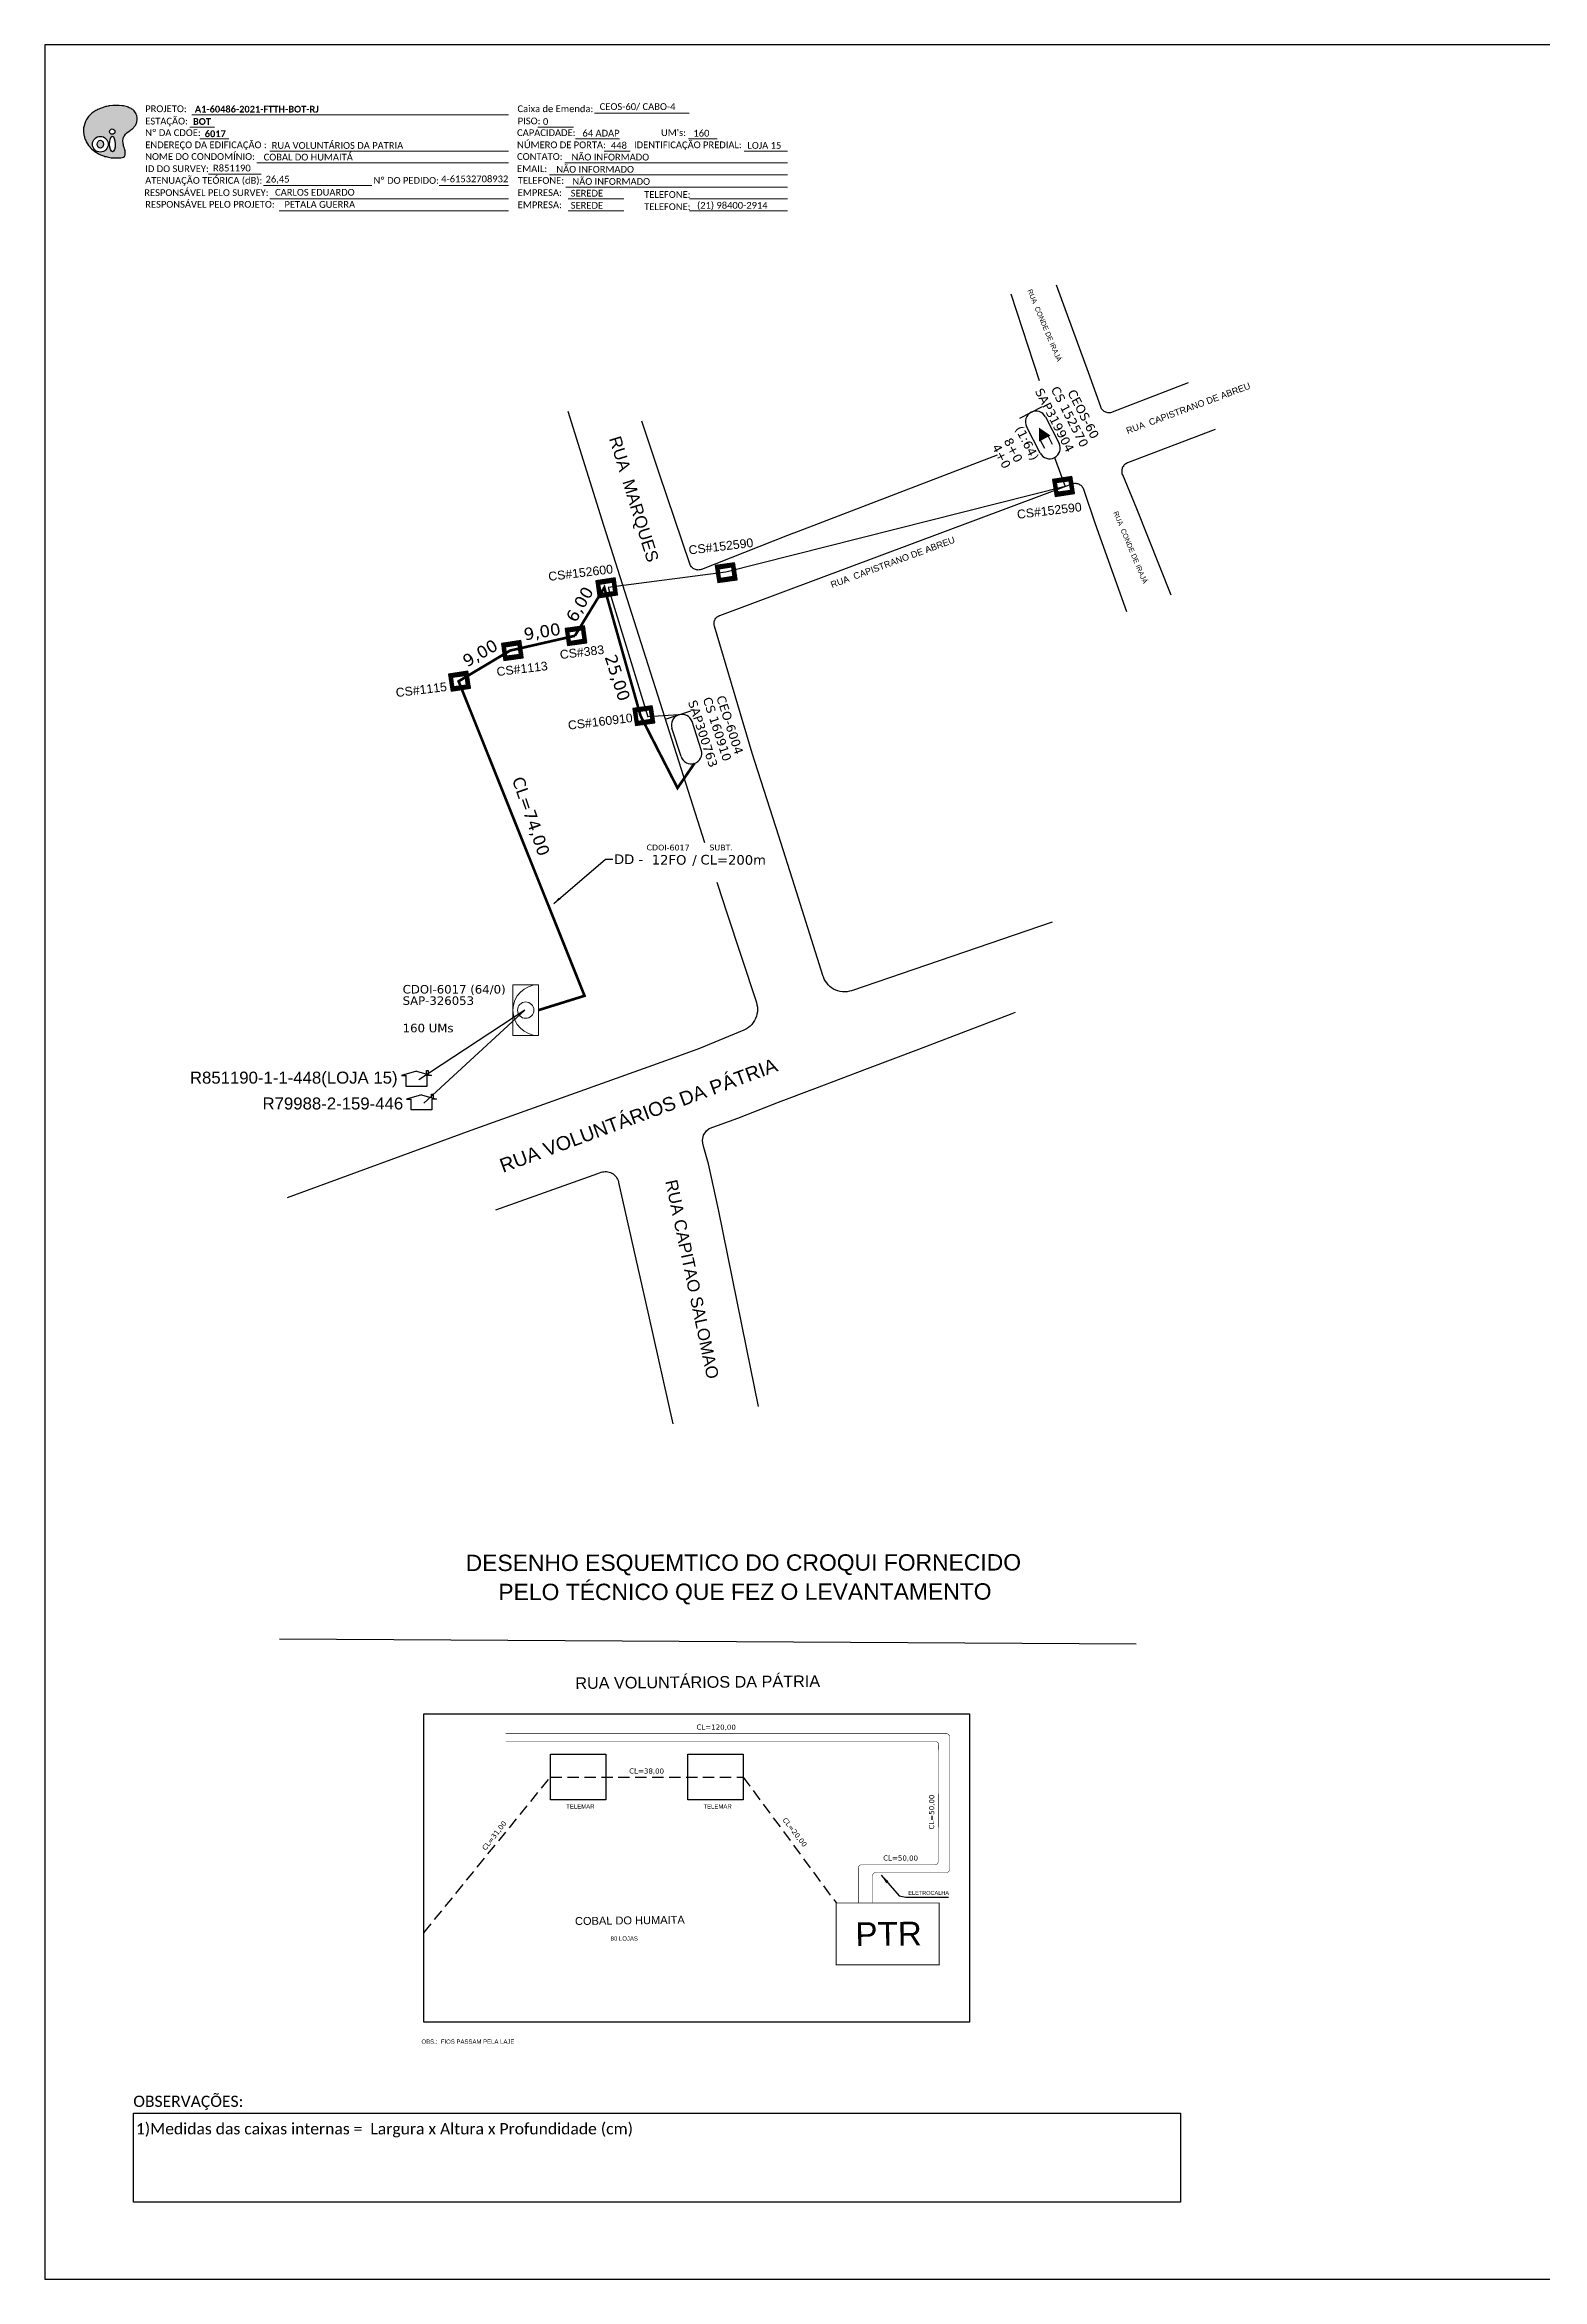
# Model space of a CAD drawing. Extents: x -4 to 837, y 1 to 595.
# Drawn here: x -4 to 394, y 1 to 595 of the extents above; entities that cross this region are included whole.
import ezdxf
from ezdxf.enums import TextEntityAlignment as Align

# ---------------------------------------------------------------- set-up
doc = ezdxf.new("R2010")
doc.units = 0
doc.linetypes.add('DASHED', pattern=[0.75, 0.5, -0.25])
doc.linetypes.add('PHANTOM2', pattern=[1.25, 0.625, -0.125, 0.125, -0.125, 0.125, -0.125])
for name, color, linetype in [('10.1-Caixas Subterrâneas', 5, 'Continuous'), ('CAP a instalar', 1, 'Continuous'), ('CDO_INTERIOR', 1, 'Continuous'), ('celulas gpon', 7, 'Continuous'), ('CEO', 1, 'Continuous'), ('CEOS', 1, 'Continuous'), ('label_cabos', 7, 'Continuous'), ('Legenda', 1, 'Continuous'), ('QUADRA', 7, 'Continuous'), ('surveys', 7, 'Continuous'), ('surveys legendas', 7, 'Continuous')]:
    doc.layers.add(name, color=color, linetype=linetype)
doc.layers.add('20.1-CDO_INTERIOR', color=1, linetype='Continuous', lineweight=0)
doc.layers.add('Segmento Logradouro Texto', color=238, linetype='Continuous', lineweight=0)
doc.layers.add('DROP DE CLIENTE', color=140, linetype='Continuous', plot=False)
doc.layers.add('EXTRA', color=50, linetype='Continuous', plot=False)
doc.styles.add('ARIAL', font='arial.ttf')
doc.styles.add('DIGICADE', font='arial.ttf')
doc.styles.add('MtXpl_Calibri', font='calibri.ttf')
doc.styles.add('siredit', font='verdana.ttf')
doc.styles.add('WMF-Calibri0', font='calibri.ttf')
doc.styles.add('WMF-Calibri1', font='calibrib.ttf')
doc.linetypes.add('FENCELINE1', pattern='A,0.25,-0.1,[133,ltypeshp.shx,S=0.1,R=0,X=-0.1,Y=0],-0.1,1', length=1.45)
doc.dimstyles.new('CC', dxfattribs={"dimtxt": 1, "dimasz": 2, "dimexe": 0.18, "dimexo": 0.0625, "dimgap": 0.09, "dimtad": 0, "dimdec": 0, "dimrnd": 1, "dimzin": 0, "dimdsep": 46, "dimtxsty": 'siredit', "dimblk": 'NONE', "dimcen": 0, "dimse1": 1, "dimse2": 1, "dimsd1": 1, "dimsd2": 1, "dimclrt": 7, "dimadec": 0, "dimazin": 0, "dimtfac": 1, "dimtdec": 0, "dimtofl": 0, "dimtmove": 0, "dimatfit": 3, "dimfxl": 0, "dimtolj": 1, "dimtzin": 0, "dimarcsym": 0})
doc.dimstyles.new('ISO-25', dxfattribs={"dimtxt": 2.5, "dimasz": 2.5, "dimexe": 1.25, "dimexo": 0.625, "dimtad": 1, "dimtxsty": 'Standard', "dimcen": 2.5, "dimadec": 0, "dimazin": 0, "dimtfac": 1, "dimtmove": 0, "dimatfit": 3, "dimfxl": 0, "dimarcsym": 0})

# ---------------------------------------------------------------- blocks, each defined once
blk = doc.blocks.new('OI')
h = blk.add_hatch(color=40)
edge = h.paths.add_edge_path()
edge.add_spline(control_points=[(4.35, -0.67), (3.92, -0.99), (3.26, -1.5), (2.81, -2.59), (2.9, -3.5), (3.06, -4.27), (3.31, -4.85), (3.37, -5.39), (3.4, -5.88), (3.2, -6.4), (2.54, -6.61), (1.65, -6.63), (0.55, -6.67), (-0.56, -6.42), (-1.61, -6.14), (-2.77, -5.61), (-3.92, -4.77), (-4.89, -3.7), (-5.34, -2.65), (-5.6, -1.94), (-5.85, -0.96), (-5.71, 0.47), (-5.1, 2.02), (-4.14, 3.02), (-3.3, 3.61), (-2.37, 4.16), (-1.36, 4.44), (-0.56, 4.7), (0.79, 4.85), (2.24, 4.97), (3.79, 4.57), (4.67, 4.21), (5.44, 3.65), (5.76, 2.99), (6.03, 2.21), (6.01, 1.46), (5.72, 0.64), (5.31, 0.08), (4.88, -0.38), (4.51, -0.55), (4.35, -0.67)], knot_values=[0, 0, 0, 0, 1.60434, 2.417191, 3.427595, 4.282808, 4.776746, 5.304182, 5.888771, 6.258406, 6.858137, 7.79129, 8.986195, 10.124242, 11.187857, 12.242908, 13.953784, 15.414161, 16.515391, 17.349188, 17.675853, 19.552021, 21.515531, 22.568638, 23.63245, 24.621084, 25.782718, 26.745347, 27.142653, 29.870543, 31.004649, 31.921532, 32.709589, 33.801391, 34.042471, 35.192333, 35.971461, 36.628871, 37.254359, 37.836911, 37.836911, 37.836911, 37.836911], degree=3, periodic=0)
h.paths.add_polyline_path([(1.13, -0.87, -1), (-0.04, -0.87, -1)], flags=16)
edge = h.paths.add_edge_path(flags=16)
edge.add_ellipse((0.56, -3.59), major_axis=(-0.02, 1.71), ratio=0.361305, start_angle=0, end_angle=360)
h.paths.add_polyline_path([(-0.36, -3.62, -1), (-3.8, -3.62, -1)], flags=16)
edge = h.paths.add_edge_path(flags=0)
edge.add_ellipse((-2.08, -3.62), major_axis=(0, 0.885), ratio=0.758294, start_angle=0, end_angle=360)
at = {"color": 40}
for centre, radius in [((-2.08, -3.62), 1.72), ((0.54, -0.87), 0.587)]:
    blk.add_circle(centre, radius, dxfattribs=at)
blk.add_ellipse((-2.08, -3.62), major_axis=(0, 0.885), ratio=0.758294, start_param=-3.141592653589792, end_param=3.141592653589792, dxfattribs=at)
blk.add_ellipse((0.56, -3.59), major_axis=(-0.02, 1.71), ratio=0.361305, dxfattribs=at)
at = {"color": 40, "start_tangent": (-0.800898, -0.598801), "end_tangent": (-0.800898, -0.598801)}
blk.add_spline([(4.35, -0.67), (3.2, -1.78), (2.9, -2.54), (2.92, -3.55), (3.12, -4.38), (3.28, -4.85), (3.37, -5.37), (3.35, -5.95), (3.2, -6.29), (2.66, -6.55), (1.73, -6.63), (0.54, -6.62), (-0.58, -6.41), (-1.6, -6.11), (-2.56, -5.67), (-3.95, -4.67), (-4.89, -3.56), (-5.37, -2.56), (-5.64, -1.78), (-5.72, -1.46), (-5.63, 0.42), (-4.84, 2.22), (-4.13, 2.99), (-3.27, 3.62), (-2.4, 4.09), (-1.3, 4.47), (-0.37, 4.72), (0.02, 4.77), (2.75, 4.8), (3.85, 4.53), (4.69, 4.16), (5.31, 3.68), (5.85, 2.73), (5.93, 2.5), (5.94, 1.35), (5.67, 0.62), (5.29, 0.08), (4.84, -0.36), (4.35, -0.67)], degree=3, dxfattribs=at)
blk = doc.blocks.new('SURVEY_SURVEY')
for p, q in [((0, 0.0000127), (-0.0000126, 0.000009)), ((-0.0000126, 0.000009), (-0.0000086, 0.000009)), ((-0.0000086, 0), (-0.0000086, 0.000009)), ((0.0000086, 0), (-0.0000086, 0)), ((0, 0.0000127), (0.0000126, 0.000009)), ((0.0000084, 0.0000132), (0.0000098, 0.0000132)), ((0.0000084, 0.0000103), (0.0000084, 0.0000132)), ((0.0000126, 0.000009), (0.0000086, 0.000009)), ((0.0000086, 0.000009), (0.0000086, 0)), ((0.0000098, 0.0000132), (0.0000098, 0.0000099))]:
    blk.add_line(p, q)
blk = doc.blocks.new('_None')
blk = doc.blocks.new('LEGENDA DOS CABOS')
at = {"layer": 'label_cabos', "color": 0, "style": 'siredit'}
for tag, p in [('ID', (4.24, 1.63)), ('XX', (14.31, 1.67)), ('TIPO_CABO', (2.74, 0.52)), ('CABO', (6.16, 0.47)), ('/', (9.19, 0.47)), ('METROS', (14.36, 0.47))]:
    blk.add_attdef(tag, text='', height=1, rotation=359.69, dxfattribs=at).set_placement(p, align=Align.MIDDLE_CENTER)
blk = doc.blocks.new('*X8')
at = {"color": 0, "linetype": 'Continuous'}
for p, q in [((-1.25, 0.34099), (-0.49099, 1.1)), ((-1.25, 0.517767), (-0.667767, 1.1)), ((-1.25, 0.694544), (-0.844544, 1.1)), ((-1.25, 0.87132), (-1.02132, 1.1)), ((-1.25, 1.048097), (-1.198097, 1.1)), ((-1.25, 0.164214), (-0.8035, 0.610714)), ((-1.25, -0.012563), (-0.8035, 0.433937)), ((-1.25, -0.18934), (-0.8035, 0.25716)), ((-1.25, -0.366117), (-0.8035, 0.080383)), ((-0.789214, 0.625), (-0.314214, 1.1)), ((-0.612437, 0.625), (-0.137437, 1.1)), ((-0.43566, 0.625), (0.03934, 1.1)), ((-0.258883, 0.625), (0.216117, 1.1)), ((-0.082107, 0.625), (0.392893, 1.1)), ((0.09467, 0.625), (0.56967, 1.1)), ((0.271447, 0.625), (0.746447, 1.1)), ((0.448223, 0.625), (0.923223, 1.1)), ((0.625, 0.625), (1.1, 1.1)), ((0.801777, 0.625), (1.25, 1.073223)), ((0.8035, 0.449947), (1.25, 0.896447)), ((0.8035, 0.27317), (1.25, 0.71967)), ((0.8035, 0.096393), (1.25, 0.542893)), ((0.8035, -0.080383), (1.25, 0.366117)), ((0.8035, -0.25716), (1.25, 0.18934)), ((0.8035, -0.433937), (1.25, 0.012563)), ((-1.25, -0.542893), (-0.8035, -0.096393)), ((-1.25, -0.71967), (-0.8035, -0.27317)), ((-1.25, -0.896447), (-0.8035, -0.449947)), ((-1.25, -1.073223), (-0.801777, -0.625)), ((-1.1, -1.1), (-0.625, -0.625)), ((-0.923223, -1.1), (-0.448223, -0.625)), ((-0.746447, -1.1), (-0.271447, -0.625)), ((-0.56967, -1.1), (-0.09467, -0.625)), ((-0.392893, -1.1), (0.082107, -0.625)), ((-0.216117, -1.1), (0.258883, -0.625)), ((-0.03934, -1.1), (0.43566, -0.625)), ((0.137437, -1.1), (0.612437, -0.625)), ((0.314214, -1.1), (0.789214, -0.625)), ((0.49099, -1.1), (1.25, -0.34099)), ((0.667767, -1.1), (1.25, -0.517767)), ((0.8035, -0.610714), (1.25, -0.164214)), ((0.844544, -1.1), (1.25, -0.694544)), ((1.02132, -1.1), (1.25, -0.87132)), ((1.198097, -1.1), (1.25, -1.048097))]:
    blk.add_line(p, q, dxfattribs=at)
blk = doc.blocks.new('MANHOLE_MQ')
at = {"color": 0, "linetype": 'Continuous'}
for p, q in [((0.0000062, 0.0000057), (-0.0000063, 0.0000057)), ((-0.0000063, 0.0000057), (-0.0000063, -0.0000053)), ((-0.000004, 0.0000033), (0.000004, 0.0000033)), ((-0.000004, -0.0000029), (-0.000004, 0.0000033)), ((0.000004, 0.0000033), (0.000004, -0.0000029)), ((0.0000062, -0.0000053), (0.0000062, 0.0000057)), ((-0.0000063, -0.0000053), (0.0000062, -0.0000053)), ((0.000004, -0.0000029), (-0.000004, -0.0000029)), ((0.000004, -0.0000029), (0.000004, -0.0000029))]:
    blk.add_line(p, q, dxfattribs=at)
at = {"color": 0, "linetype": 'Continuous', "xscale": 5e-06, "yscale": 5e-06, "zscale": 1e-05}
blk.add_blockref('*X8', (0, 0.0000002), dxfattribs=at)

msp = doc.modelspace()

# ---------------------------------------------------------------- linework, layer by layer
for p, q in [((837.17, 595.26), (-3.83, 595.26)), ((-3.83, 595.26), (-3.83, 1.26)), ((-3.83, 1.26), (837.17, 1.26))]:
    msp.add_line(p, q)
at = {"color": 7, "lineweight": 0}
for points in [[(35.28, 576.58), (119.43, 576.58)], [(142.27, 577.07), (167.4, 577.07)], [(34.76, 573.3), (41.31, 573.3)], [(127.22, 573.34), (136.71, 573.34)], [(37.42, 570.23), (45.13, 570.23)], [(55.99, 566.99), (119.43, 566.99)], [(137.27, 570.23), (148.89, 570.23)], [(144.86, 566.99), (151.8, 566.99)], [(167.22, 570.23), (174.88, 570.23)], [(182.03, 566.99), (193.54, 566.99)], [(39.74, 560.82), (53.69, 560.82)], [(52.58, 563.88), (119.43, 563.88)], [(130.35, 560.64), (193.56, 560.64)], [(134.39, 563.88), (193.56, 563.88)], [(54.28, 557.85), (83.14, 557.85)], [(55.99, 554.29), (119.43, 554.29)], [(101.02, 557.85), (119.45, 557.85)], [(134.64, 557.41), (193.56, 557.41)], [(135.24, 554.29), (150.04, 554.29)], [(167.49, 554.29), (193.56, 554.29)], [(58.48, 551.06), (119.43, 551.06)], [(135.24, 551.06), (150.04, 551.06)], [(167.52, 551.06), (193.56, 551.06)]]:
    msp.add_lwpolyline(points, dxfattribs=at)
at = {"color": 1, "linetype": 'DASHED', "ltscale": 6, "const_width": 0.127}
for points in [[(236.64, 136.16), (236.64, 145.45, 0.414214), (235.8, 146.3), (118.66, 146.3)], [(233.6, 113), (233.73, 143.39, 0.414214), (232.89, 144.23), (118.66, 144.23)], [(212.41, 101.31), (212.41, 110.6, -0.414214), (213.25, 111.44), (232.76, 111.44, 0.414214), (233.6, 112.28), (233.6, 113.72)]]:
    msp.add_lwpolyline(points, format="xyb", dxfattribs=at)
at = {"color": 3, "linetype": 'DASHED', "ltscale": 6}
msp.add_lwpolyline([(96.94, 93.38), (130.61, 134.78), (181.78, 134.78), (206.5, 101.31)], dxfattribs=at)
at = {"color": 1, "linetype": 'DASHED', "ltscale": 6}
msp.add_lwpolyline([(216.17, 101.31, 0.127, 0.127, 0), (216.17, 108.53, 0.127, 0.127, -0.414214), (217.02, 109.38, 0.127, 0.127, 0), (235.8, 109.38, 0.127, 0.127, 0.414214), (236.64, 110.22, 0.127, 0.127, 0), (236.64, 136.16, 0, 0, 0)], format="xyseb", dxfattribs=at)
at = {"color": 7, "linetype": 'PHANTOM2', "ltscale": 8, "const_width": 0.211}
msp.add_lwpolyline([(206.5, 101.31), (233.88, 101.31), (233.88, 84.84), (206.5, 84.84)], close=True, dxfattribs=at)
at = {"color": 0}
msp.add_lwpolyline([(19.73, 45.46), (297.98, 45.46), (297.98, 21.75), (19.73, 21.75)], close=True, dxfattribs=at)
at = {"layer": '20.1-CDO_INTERIOR', "color": 1, "lineweight": 18}
msp.add_lwpolyline([(120.61, 345.39), (120.6, 331.85), (127.37, 331.85), (127.38, 345.39)], close=True, dxfattribs=at)
msp.add_circle((123.99, 338.62), 2.17, dxfattribs=at)
msp.add_arc((127.38, 338.62), 6.77, 89.97241, 269.97241, dxfattribs=at)
at = {"layer": 'CAP a instalar', "color": 7, "linetype": 'Continuous', "ltscale": 5}
for p, q in [((264.53, 485.49), (267.38, 477.86)), ((267.38, 477.86), (177.15, 455.05)), ((177.15, 455.05), (145.92, 450.98)), ((145.92, 450.98), (156.44, 416.63)), ((164.61, 417.12), (156.44, 416.63)), ((156.44, 416.63), (156.44, 416.63))]:
    msp.add_line(p, q, dxfattribs=at)
at = {"layer": 'CAP a instalar', "linetype": 'FENCELINE1', "ltscale": 7, "const_width": 0.702}
for points in [[(154.54, 416.8), (144.89, 450.96), (137.07, 438.13)], [(137.07, 438.13), (119.84, 434.2), (106.17, 426.04), (139.64, 342.44), (127.38, 338.62)], [(168.85, 404.23), (164.34, 397.68), (154.54, 416.8), (154.54, 416.8)]]:
    msp.add_lwpolyline(points, dxfattribs=at)
at = {"layer": 'CEO', "color": 5}
for p, q in [((165.29, 406.04), (162.83, 413.57)), ((170.66, 407.79), (168.2, 415.32))]:
    msp.add_line(p, q, dxfattribs=at)
msp.add_lwpolyline([(161.4, 416.07), (167.88, 418.19)], dxfattribs=at)
for centre, start, end in [((165.52, 414.44), 18.07852, 198.07852), ((167.97, 406.91), 198.07852, 18.07852)]:
    msp.add_arc(centre, 2.82, start, end, dxfattribs=at)
at = {"layer": 'CEOS', "color": 7}
for p, q in [((260.73, 486.71), (257.1, 493.75)), ((262.13, 496.34), (265.75, 489.29))]:
    msp.add_line(p, q, dxfattribs=at)
for points in [[(255.3, 496), (261.35, 499.11)], [(260.76, 490.13), (261.86, 487.99)], [(262.85, 491.2), (263.95, 489.06)]]:
    msp.add_lwpolyline(points, dxfattribs=at)
msp.add_lwpolyline([(260.43, 493.47, 0, 3.49, 0), (261.92, 490.56, 3.49, 3.49, 0)], format="xyseb", dxfattribs=at)
for centre, start, end in [((259.62, 495.04), 27.23183, 207.23183), ((263.24, 488), 207.23183, 27.23183)]:
    msp.add_arc(centre, 2.82, start, end, dxfattribs=at)
at = {"layer": 'DROP DE CLIENTE'}
for points in [[(123.74, 338.66), (95.57, 320.11)], [(123.74, 338.66), (96.89, 313.86)]]:
    msp.add_lwpolyline(points, dxfattribs=at)
at = {"layer": 'DROP DE CLIENTE', "color": 7}
msp.add_lwpolyline([(58.56, 171.53), (286.24, 170.22)], dxfattribs=at)
msp.add_lwpolyline([(241.95, 69.65), (96.94, 69.65), (96.94, 151.54), (241.95, 151.54)], close=True, dxfattribs=at)
at = {"layer": 'DROP DE CLIENTE', "color": 5}
for points in [[(130.61, 140.87), (145.32, 140.87), (145.32, 128.7), (130.61, 128.7)], [(167.08, 140.87), (181.78, 140.87), (181.78, 128.7), (167.08, 128.7)]]:
    msp.add_lwpolyline(points, close=True, dxfattribs=at)
at = {"layer": 'QUADRA', "color": 4}
for p, q in [((252.93, 529.07), (260.49, 506.03)), ((159.58, 481.14), (154.89, 495.22)), ((167.61, 457.23), (159.58, 481.14)), ((249.26, 486.18), (195.21, 465.45)), ((193.6, 464.82), (170.71, 455.78)), ((195.19, 465.45), (193.6, 464.82)), ((195.21, 465.45), (195.19, 465.45)), ((167.7, 457), (167.61, 457.23)), ((167.81, 456.78), (167.7, 457)), ((167.95, 456.57), (167.81, 456.78)), ((168.1, 456.38), (167.95, 456.57)), ((168.28, 456.21), (168.1, 456.38)), ((168.48, 456.05), (168.28, 456.21)), ((168.68, 455.92), (168.48, 456.05)), ((168.91, 455.82), (168.68, 455.92)), ((169.14, 455.73), (168.91, 455.82)), ((169.38, 455.66), (169.14, 455.73)), ((169.63, 455.63), (169.38, 455.66)), ((169.86, 455.62), (169.63, 455.63)), ((170.11, 455.64), (169.86, 455.62)), ((170.36, 455.68), (170.11, 455.64)), ((170.59, 455.75), (170.36, 455.68)), ((170.71, 455.78), (170.59, 455.75))]:
    msp.add_line(p, q, dxfattribs=at)
for points in [[(300.01, 505.35), (279.87, 497.56), (279.64, 497.49), (279.4, 497.44), (279.15, 497.41), (278.91, 497.41), (278.66, 497.43), (278.42, 497.49), (278.19, 497.55), (277.96, 497.66), (277.75, 497.79), (277.54, 497.93), (277.37, 498.09), (277.2, 498.28), (277.05, 498.47), (276.92, 498.69), (276.82, 498.92), (276.8, 498.98), (273.58, 508.13), (265.02, 531.33)], [(135.17, 497.88), (144.68, 467.5), (171.49, 383.17)], [(307.24, 492.96), (283.9, 484.08), (283.67, 483.97), (283.47, 483.85), (283.26, 483.71), (283.08, 483.54), (282.91, 483.36), (282.77, 483.16), (282.64, 482.95), (282.54, 482.73), (282.47, 482.49), (282.41, 482.25), (282.39, 482.01), (282.39, 481.76), (282.41, 481.51), (282.46, 481.27), (282.54, 481.03), (282.56, 480.97), (286.29, 472.01), (295.44, 449.04)], [(191.25, 384.86), (184.2, 406.95), (174.15, 440.68), (174.09, 440.91), (174.06, 441.16), (174.05, 441.41), (174.08, 441.66), (174.11, 441.89), (174.18, 442.13), (174.28, 442.36), (174.39, 442.58), (174.54, 442.79), (174.7, 442.97), (174.88, 443.14), (175.07, 443.3), (175.28, 443.43), (175.5, 443.53), (175.59, 443.56), (269.2, 478.53), (269.43, 478.6), (269.67, 478.65), (269.92, 478.67), (270.17, 478.67), (270.41, 478.65), (270.65, 478.59), (270.89, 478.52), (271.11, 478.41), (271.32, 478.28), (271.52, 478.14), (271.7, 477.98), (271.86, 477.79), (272.01, 477.59), (272.14, 477.38), (272.23, 477.14), (272.25, 477.08), (275.37, 467.89), (283.66, 444.59)], [(195.43, 371.72), (191.25, 384.86)], [(174.83, 372.65), (176.38, 367.79), (177.28, 365.03), (185.3, 340.62), (185.45, 340.02), (185.56, 339.41), (185.59, 338.79), (185.56, 338.18), (185.46, 337.57), (185.31, 336.98), (185.08, 336.4), (184.8, 335.84), (184.47, 335.32), (184.08, 334.84), (183.65, 334.4), (183.17, 334.01), (182.65, 333.67), (182.1, 333.39), (181.96, 333.33), (170.2, 328.43), (163.61, 326.04)], [(263.94, 362.01), (210.61, 343.8), (210.01, 343.63), (209.41, 343.52), (208.79, 343.48), (208.17, 343.5), (207.56, 343.6), (206.96, 343.75), (206.38, 343.96), (205.83, 344.23), (205.3, 344.56), (204.82, 344.94), (204.38, 345.37), (203.98, 345.85), (203.64, 346.36), (203.35, 346.9), (203.12, 347.48), (203.08, 347.6), (195.43, 371.72)], [(185.83, 233.31), (182.68, 248.93), (175.22, 285.67), (172.57, 297.77), (171.33, 302.14), (171.1, 303.28), (171, 304.1), (171.27, 305.39), (172.06, 306.5), (172.79, 307.12), (180.33, 309.95), (191.21, 314.13), (200.86, 317.8), (214.79, 323.11), (228.5, 328.29), (239.83, 332.63), (253.3, 337.77), (254.17, 338.1)], [(163.61, 326.04), (109.42, 306.61)], [(109.42, 306.61), (60.62, 288.69)], [(116.03, 285.54), (143.18, 295.22), (144.03, 295.52), (144.39, 295.62), (144.75, 295.68), (145.12, 295.71), (145.5, 295.69), (145.86, 295.65), (146.22, 295.55), (146.57, 295.43), (146.9, 295.27), (147.22, 295.07), (147.5, 294.84), (147.77, 294.59), (148.01, 294.3), (148.22, 294), (148.4, 293.66), (148.53, 293.32), (148.64, 292.97), (148.64, 292.96), (148.68, 292.77), (156.6, 257.52), (163.09, 228.62)]]:
    msp.add_lwpolyline(points, dxfattribs=at)

# ---------------------------------------------------------------- block references
at = {"color": 7, "xscale": 1.213923925163967, "yscale": 1.213923925163967, "zscale": 1.213923925163967, "rotation": 0.1532896023949059}
msp.add_blockref('OI', (13.47, 573.2), dxfattribs=at)
at = {"layer": '10.1-Caixas Subterrâneas', "color": 30, "xscale": 415851.8675817341, "yscale": 415851.8675817341, "zscale": 415851.8675817341, "rotation": 188.4203715481282}
for p in [(266.9, 477.91), (177.24, 455), (145.49, 450.95), (137.32, 438.25), (120.42, 434.28), (106.36, 426.15), (155.36, 416.99)]:
    msp.add_blockref('MANHOLE_MQ', p, dxfattribs=at)
at = {"layer": 'label_cabos', "color": 0}
ref = msp.add_blockref('LEGENDA DOS CABOS', (147.16, 378.75), dxfattribs=dict(at, xscale=3.187282480928618, yscale=3.187282480928618, zscale=3.187282480928618))
ref.add_attrib('ID', 'CDOI-6017', dxfattribs={"layer": 'EXTRA', "height": 1.53, "rotation": 359.69001, "style": 'siredit'}).set_placement((161.83, 381.85), align=Align.MIDDLE_CENTER)
ref.add_attrib('CABO', '12FO', dxfattribs={"layer": 'Legenda', "color": 7, "height": 2.55, "rotation": 359.69001, "style": 'siredit'}).set_placement((162.1, 378.58), align=Align.MIDDLE_CENTER)
ref.add_attrib('METROS', 'CL=200m', dxfattribs={"layer": 'Legenda', "color": 7, "height": 2.55, "rotation": 359.69001, "style": 'siredit'}).set_placement((179.14, 378.58), align=Align.MIDDLE_CENTER)
ref.add_attrib('XX', 'SUBT.', dxfattribs={"layer": 'EXTRA', "height": 1.53, "rotation": 359.69001, "style": 'siredit'}).set_placement((175.94, 381.85), align=Align.MIDDLE_CENTER)
ref.add_attrib('/', '/', dxfattribs={"layer": 'Legenda', "color": 7, "height": 2.55, "rotation": 359.69001, "style": 'siredit'}).set_placement((168.86, 378.58), align=Align.MIDDLE_CENTER)
ref.add_attrib('TIPO_CABO', 'DD -', dxfattribs={"layer": 'Legenda', "color": 7, "height": 2.55, "rotation": 359.69001, "style": 'siredit'}).set_placement((151.35, 378.73), align=Align.MIDDLE_CENTER)
at = {"layer": 'surveys', "color": 255, "xscale": 318728.2480928619, "yscale": 318728.2480928619, "zscale": 318728.2480928619}
for p in [(94.98, 318.34), (96.3, 312.09)]:
    msp.add_blockref('SURVEY_SURVEY', p, dxfattribs=at)

# ---------------------------------------------------------------- texts
at = {"color": 7, "lineweight": 0, "style": 'WMF-Calibri0'}
for s, height, p in [('PROJETO:', 1.793, (22.88, 577.33)), ('ESTAÇÃO:', 1.793, (22.88, 574.05)), ('Caixa de Emenda:', 1.7927, (121.81, 577.33)), ('Nº DA CDOE:', 1.7927, (22.88, 570.98)), ('CAPACIDADE:', 1.7927, (121.7, 570.98)), ('PISO:', 1.793, (121.88, 574.09)), ("UM's:", 1.793, (159.95, 570.98)), ('ENDEREÇO DA EDIFICAÇÃO :', 1.7927, (22.88, 567.74)), ('NOME DO CONDOMÍNIO:', 1.7927, (22.88, 564.63)), ('CONTATO:', 1.793, (121.7, 564.63)), ('NÚMERO DE PORTA:', 1.7927, (121.7, 567.74)), ('IDENTIFICAÇÃO PREDIAL:', 1.7927, (152.78, 567.74)), ('ATENUAÇÃO TEÓRICA (dB):', 1.7927, (22.88, 558.28)), ('ID DO SURVEY:', 1.7927, (22.88, 561.39)), ('Nº DO PEDIDO:', 1.7927, (83.56, 558.28)), ('EMAIL:', 1.793, (121.7, 561.39)), ('TELEFONE:', 1.793, (121.88, 558.28)), ('RESPONSÁVEL PELO SURVEY:', 1.7927, (22.63, 555.04)), ('RESPONSÁVEL PELO PROJETO:', 1.7927, (22.88, 551.93)), ('EMPRESA:', 1.793, (121.88, 555.04)), ('EMPRESA:', 1.793, (121.88, 551.8)), ('TELEFONE:', 1.793, (155.47, 554.54)), ('TELEFONE:', 1.793, (155.47, 551.3))]:
    msp.add_text(s, height=height, dxfattribs=at).set_placement(p)
at = {"color": 7}
for s, height, style, p in [('A1-60486-2021-FTTH-BOT-RJ', 1.7927, 'WMF-Calibri1', (36.07, 577.23)), ('CEOS-60/ CABO-4', 1.7927, 'WMF-Calibri0', (143.66, 577.91)), ('BOT', 1.793, 'WMF-Calibri1', (35.56, 573.95)), ('0', 1.79, 'WMF-Calibri0', (128.58, 573.94)), (' 64 ADAP', 1.793, 'WMF-Calibri0', (138.45, 570.85)), ('160', 1.793, 'WMF-Calibri0', (168.57, 570.83)), ('COBAL DO HUMAITÁ', 1.7927, 'WMF-Calibri0', (54.36, 564.48)), ('RUA VOLUNTÁRIOS DA PATRIA', 1.7927, 'WMF-Calibri0', (56.5, 567.58)), ('NÃO INFORMADO', 1.7927, 'WMF-Calibri0', (136.17, 564.48)), ('448', 1.793, 'WMF-Calibri0', (146.64, 567.59)), ('LOJA 15', 1.793, 'WMF-Calibri0', (182.92, 567.59)), ('R851190', 1.793, 'WMF-Calibri0', (40.9, 561.56)), ('26,45', 1.793, 'WMF-Calibri0', (54.87, 558.62)), ('4-61532708932', 1.7927, 'WMF-Calibri0', (101.52, 558.69)), ('NÃO INFORMADO', 1.7927, 'WMF-Calibri0', (132.13, 561.24)), ('NÃO INFORMADO', 1.7927, 'WMF-Calibri0', (136.41, 558.01)), ('CARLOS EDUARDO', 1.7927, 'WMF-Calibri0', (57.39, 555.13)), ('PETALA GUERRA', 1.7927, 'WMF-Calibri0', (59.88, 551.9)), ('SEREDE', 1.793, 'WMF-Calibri0', (135.95, 554.89)), ('SEREDE', 1.793, 'WMF-Calibri0', (135.95, 551.66)), ('(21) 98400-2914', 1.7927, 'WMF-Calibri0', (169.53, 551.66))]:
    msp.add_text(s, height=height, dxfattribs=dict(at, style=style)).set_placement(p)
at = {"color": 7, "style": 'WMF-Calibri1'}
msp.add_text('6017', height=1.793, dxfattribs=at).set_placement((41.51, 570.69), align=Align.CENTER)
for s, style, p in [('OBSERVAÇÕES:', 'WMF-Calibri0', (19.71, 47.08)), ('1)Medidas das caixas internas =  Largura x Altura x Profundidade (cm)', 'MtXpl_Calibri', (20.4, 39.78))]:
    msp.add_text(s, height=3, dxfattribs=dict(style=style)).set_placement(p)
at = {"color": 1, "insert": (225.68, 103.42), "char_height": 1.0553, "attachment_point": 7, "style": 'ARIAL'}
msp.add_mtext('ELETROCALHA\\P', dxfattribs=at)
at = {"layer": '10.1-Caixas Subterrâneas', "color": 30, "style": 'ARIAL'}
for s, p in [('CS#152590', (254.7, 469.21)), ('CS#152590', (167.43, 459.72)), ('CS#152600', (130.14, 452.71)), ('CS#383', (133.22, 431.94)), ('CS#1113', (116.4, 427.4)), ('CS#1115', (89.61, 421.84)), ('CS#160910', (135.37, 413.16))]:
    msp.add_text(s, height=2.343, rotation=6.86047, dxfattribs=at).set_placement(p)
at = {"layer": 'CDO_INTERIOR', "linetype": 'Continuous', "style": 'siredit'}
for s, height, p in [('CDOI-6017 (64/0)', 2.2673, (91.3, 344.18)), ('SAP-326053', 2.267, (91.3, 341.16)), ('160 UMs', 2.267, (91.3, 333.87))]:
    msp.add_text(s, height=height, rotation=359.97241, dxfattribs=at).set_placement(p, align=Align.MIDDLE_LEFT)
at = {"layer": 'celulas gpon', "color": 3, "style": 'siredit'}
for s, height, rotation, p in [('6,00', 3.226, 60.2927, (137.29, 441.45)), ('9,00', 3.226, 8.98668, (123.75, 436.9)), ('9,00', 3.226, 29.97408, (108.41, 429.71)), ('25,00', 3.226, 287.80259, (144.94, 432.53)), ('CL=74,00', 3.226, 289.07402, (120.31, 400)), ('CL=120,00', 1.362, 359.76209, (169.39, 147.38)), ('CL=38,00', 1.362, 359.76209, (151.5, 135.71)), ('CL=50,00', 1.362, 89.76209, (232.53, 120.83)), ('CL=31,00', 1.362, 52.16851, (113.34, 115.14)), ('CL=20,00', 1.362, 307.59401, (192.16, 123.36)), ('CL=50,00', 1.362, 359.76209, (219, 112.58))]:
    msp.add_text(s, height=height, rotation=rotation, dxfattribs=at).set_placement(p)
at = {"layer": 'CEO', "color": 5, "linetype": 'Continuous', "style": 'siredit'}
for s, p in [('CS 160910', (174.9, 413.34)), ('CEO-6004', (178.26, 414.44)), ('SAP300763', (171.11, 412.11))]:
    msp.add_text(s, height=2.36, rotation=288.07852, dxfattribs=at).set_placement(p, align=Align.MIDDLE_CENTER)
at = {"layer": 'CEOS', "color": 7, "linetype": 'Continuous', "style": 'siredit'}
for s, height, p in [('SAP319904    ', 2.3601, (265.51, 493.62)), ('CS 152570  ', 2.3601, (269.05, 495.45)), ('CEOS-60', 2.36, (272.2, 497.07)), ('(1:64)', 2.36, (257.26, 489.38)), ('4+0', 2.36, (250.45, 485.87)), ('8+0', 2.36, (253.6, 487.49))]:
    msp.add_text(s, height=height, rotation=297.23183, dxfattribs=at).set_placement(p, align=Align.MIDDLE_CENTER)
at = {"layer": 'Segmento Logradouro Texto', "color": 5, "linetype": 'Continuous', "style": 'DIGICADE'}
for s, height, rotation, p in [('RUA  CONDE DE IRAJÁ', 1.336, 292.69351, (257.28, 529.92)), ('RUA  CAPISTRANO DE ABREU', 1.7212, 20.3144, (283.96, 491.76)), ('RUA  MARQUES', 3.219, 287.2228, (146.11, 490.59)), ('RUA  CONDE DE IRAJÁ', 1.336, 292.69351, (280.12, 470.89)), ('RUA  CAPISTRANO DE ABREU', 1.7212, 20.3144, (205.42, 450.82)), ('RUA VOLUNTÁRIOS DA PÁTRIA', 3.7028, 20.3144, (117.95, 295.37)), ('RUA CAPITAO SALOMAO', 3.219, 281.96263, (161.06, 293.16)), ('RUA VOLUNTÁRIOS DA PÁTRIA', 3.0815, 0.47686, (137.19, 158.19))]:
    msp.add_text(s, height=height, rotation=rotation, dxfattribs=at).set_placement(p)
at = {"layer": 'Segmento Logradouro Texto', "color": 7, "linetype": 'Continuous', "style": 'DIGICADE'}
for s, p in [('DESENHO ESQUEMTICO DO CROQUI FORNECIDO  ', (108.04, 189.52)), ('PELO TÉCNICO QUE FEZ O LEVANTAMENTO', (116.73, 181.79))]:
    msp.add_text(s, height=4.3521, rotation=0.05905, dxfattribs=at).set_placement(p)
at = {"layer": 'surveys legendas', "color": 0, "style": 'ARIAL'}
for s, height, p in [('R851190-1-1-448(LOJA 15)', 3.1873, (34.76, 319.09)), ('R79988-2-159-446', 3.1873, (54.06, 312.22)), ('TELEMAR', 1.14, (134.76, 126.38)), ('TELEMAR', 1.14, (171.22, 126.38)), ('80 LOJAS', 1.14, (146.56, 91.28)), ('OBS.:  FIOS PASSAM PELA LAJE', 1.1402, (96.3, 63.87))]:
    msp.add_text(s, height=height, dxfattribs=at).set_placement(p)
for s, height, p in [('COBAL DO HUMAITA', 2.0991, (137.11, 95.44)), ('PTR', 6.315, (211.65, 89.81))]:
    msp.add_text(s, height=height, rotation=0.7039, dxfattribs=at).set_placement(p)

# ---------------------------------------------------------------- leaders
at = {"color": 1, "annotation_type": 0, "has_hookline": 1, "hookline_direction": 0, "text_width": 10.7}
msp.add_leader([(218.49, 108.68), (223.25, 103.16), (225.06, 102.8)], dimstyle='ISO-25', dxfattribs=at)
at = {"layer": 'label_cabos'}
msp.add_leader([(131.49, 367.01), (145.16, 378.75), (147.16, 378.75)], dimstyle='CC', override={"dimgap": 0.09, "dimtad": 0}, dxfattribs=at)

doc.saveas('drawing.dxf')
